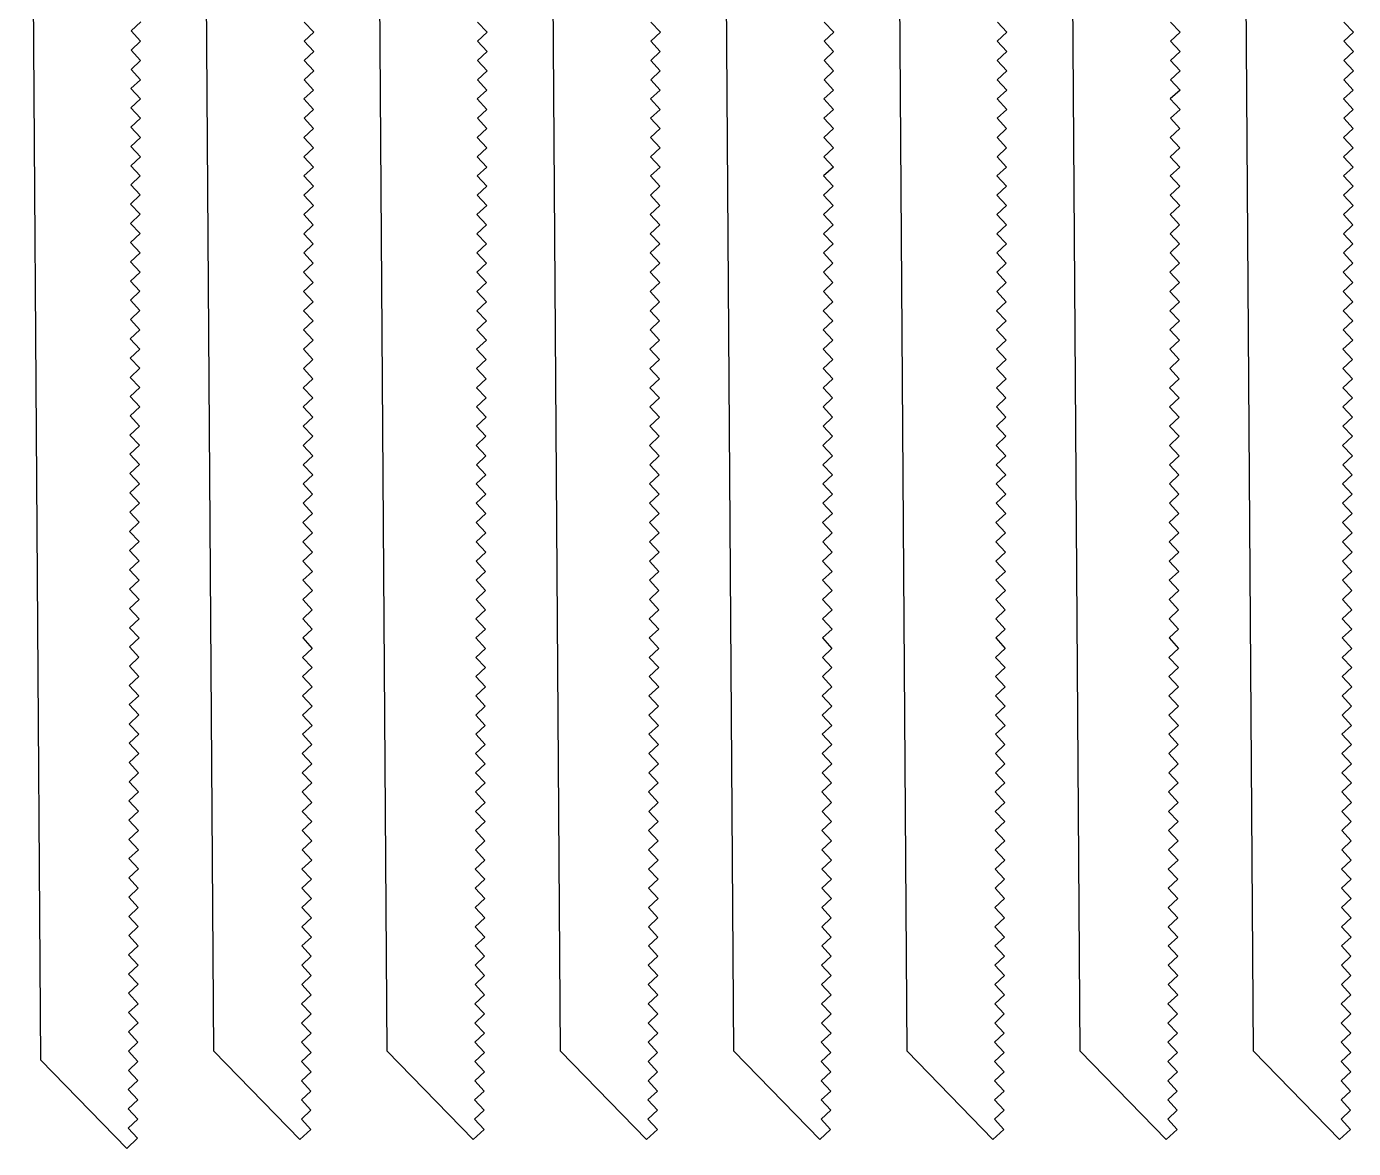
# Model space of a CAD drawing. Extents: x 12 to 2357, y -4 to 494.
# Drawn here: x 1015.9 to 1129.5, y 4 to 100.1 of the extents above; entities that cross this region are included whole.
import ezdxf

# ---------------------------------------------------------------- set-up
doc = ezdxf.new("R2010")
doc.units = 0
doc.layers.get('0').update_dxf_attribs({"linetype": 'CONTINUOUS'})

msp = doc.modelspace()

# ---------------------------------------------------------------- linework, layer by layer
for p, q in [((1031.93, 12.3), (1030.71, 188.19)), ((1046.77, 12.3), (1045.55, 188.19)), ((1061.61, 12.3), (1060.39, 188.19)), ((1076.45, 12.3), (1075.23, 188.19)), ((1091.29, 12.3), (1090.07, 188.19)), ((1106.13, 12.3), (1104.91, 188.19)), ((1120.97, 12.3), (1119.75, 188.19)), ((1017.09, 11.54), (1015.88, 187.43)), ((1025.66, 100.45), (1024.83, 99.68)), ((1039.67, 100.43), (1040.49, 99.56)), ((1054.51, 100.43), (1055.33, 99.56)), ((1069.35, 100.43), (1070.17, 99.56)), ((1084.19, 100.43), (1085.01, 99.56)), ((1099.03, 100.43), (1099.85, 99.56)), ((1113.87, 100.43), (1114.69, 99.56)), ((1128.71, 100.43), (1129.53, 99.56)), ((1024.83, 99.68), (1025.65, 98.8)), ((1040.49, 99.56), (1039.66, 98.79)), ((1055.33, 99.56), (1054.5, 98.79)), ((1070.17, 99.56), (1069.34, 98.79)), ((1085.01, 99.56), (1084.18, 98.79)), ((1099.85, 99.56), (1099.02, 98.79)), ((1114.69, 99.56), (1113.86, 98.79)), ((1129.53, 99.56), (1128.7, 98.79)), ((1025.65, 98.8), (1024.83, 98.03)), ((1024.83, 98.03), (1025.65, 97.16)), ((1039.66, 98.79), (1040.48, 97.91)), ((1040.48, 97.91), (1039.66, 97.15)), ((1054.5, 98.79), (1055.32, 97.91)), ((1055.32, 97.91), (1054.5, 97.15)), ((1069.34, 98.79), (1070.16, 97.91)), ((1070.16, 97.91), (1069.34, 97.15)), ((1084.18, 98.79), (1085, 97.91)), ((1085, 97.91), (1084.18, 97.15)), ((1099.02, 98.79), (1099.84, 97.91)), ((1099.84, 97.91), (1099.02, 97.15)), ((1113.86, 98.79), (1114.68, 97.91)), ((1114.68, 97.91), (1113.86, 97.15)), ((1128.7, 98.79), (1129.52, 97.91)), ((1129.52, 97.91), (1128.7, 97.15)), ((1025.65, 97.16), (1024.83, 96.39)), ((1039.66, 97.15), (1040.48, 96.26)), ((1054.5, 97.15), (1055.32, 96.26)), ((1069.34, 97.15), (1070.16, 96.26)), ((1084.18, 97.15), (1085, 96.26)), ((1099.02, 97.15), (1099.84, 96.26)), ((1113.86, 97.15), (1114.68, 96.26)), ((1128.7, 97.15), (1129.52, 96.26)), ((1025.64, 95.5), (1024.82, 94.74)), ((1024.83, 96.39), (1025.64, 95.5)), ((1040.48, 96.26), (1039.66, 95.49)), ((1039.66, 95.49), (1040.47, 94.62)), ((1055.32, 96.26), (1054.5, 95.49)), ((1054.5, 95.49), (1055.31, 94.62)), ((1070.16, 96.26), (1069.34, 95.49)), ((1069.34, 95.49), (1070.15, 94.62)), ((1085, 96.26), (1084.18, 95.49)), ((1084.18, 95.49), (1084.99, 94.62)), ((1099.84, 96.26), (1099.02, 95.49)), ((1099.02, 95.49), (1099.83, 94.62)), ((1114.68, 96.26), (1113.86, 95.49)), ((1113.86, 95.49), (1114.67, 94.62)), ((1129.52, 96.26), (1128.7, 95.49)), ((1128.7, 95.49), (1129.51, 94.62)), ((1024.82, 94.74), (1025.63, 93.86)), ((1040.47, 94.62), (1039.64, 93.85)), ((1055.31, 94.62), (1054.48, 93.85)), ((1070.15, 94.62), (1069.32, 93.85)), ((1084.99, 94.62), (1084.16, 93.85)), ((1099.83, 94.62), (1099, 93.85)), ((1114.67, 94.62), (1113.84, 93.85)), ((1129.51, 94.62), (1128.68, 93.85)), ((1025.63, 93.86), (1024.81, 93.09)), ((1039.64, 93.85), (1040.47, 92.96)), ((1054.48, 93.85), (1055.31, 92.96)), ((1069.32, 93.85), (1070.15, 92.96)), ((1084.16, 93.85), (1084.99, 92.96)), ((1099, 93.85), (1099.83, 92.96)), ((1113.84, 93.85), (1114.67, 92.96)), ((1128.68, 93.85), (1129.51, 92.96)), ((1024.81, 93.09), (1025.63, 92.2)), ((1025.63, 92.2), (1024.81, 91.44)), ((1040.47, 92.96), (1039.65, 92.2)), ((1039.65, 92.2), (1040.46, 91.32)), ((1055.31, 92.96), (1054.49, 92.2)), ((1054.49, 92.2), (1055.3, 91.32)), ((1070.15, 92.96), (1069.33, 92.2)), ((1069.33, 92.2), (1070.14, 91.32)), ((1084.99, 92.96), (1084.17, 92.2)), ((1084.17, 92.2), (1084.98, 91.32)), ((1099.83, 92.96), (1099.01, 92.2)), ((1099.01, 92.2), (1099.82, 91.32)), ((1114.67, 92.96), (1113.85, 92.2)), ((1113.85, 92.2), (1114.66, 91.32)), ((1129.51, 92.96), (1128.69, 92.2)), ((1128.69, 92.2), (1129.5, 91.32)), ((1024.81, 91.44), (1025.63, 90.56)), ((1040.46, 91.32), (1039.64, 90.55)), ((1055.3, 91.32), (1054.48, 90.55)), ((1070.14, 91.32), (1069.32, 90.55)), ((1084.98, 91.32), (1084.16, 90.55)), ((1099.82, 91.32), (1099, 90.55)), ((1114.66, 91.32), (1113.84, 90.55)), ((1129.5, 91.32), (1128.68, 90.55)), ((1025.63, 90.56), (1024.81, 89.79)), ((1024.81, 89.79), (1025.63, 88.91)), ((1039.64, 90.55), (1040.46, 89.67)), ((1054.48, 90.55), (1055.3, 89.67)), ((1069.32, 90.55), (1070.14, 89.67)), ((1084.16, 90.55), (1084.98, 89.67)), ((1099, 90.55), (1099.82, 89.67)), ((1113.84, 90.55), (1114.66, 89.67)), ((1128.68, 90.55), (1129.5, 89.67)), ((1025.63, 88.91), (1024.8, 88.14)), ((1040.46, 89.67), (1039.64, 88.9)), ((1039.64, 88.9), (1040.46, 88.02)), ((1055.3, 89.67), (1054.48, 88.9)), ((1054.48, 88.9), (1055.3, 88.02)), ((1070.14, 89.67), (1069.32, 88.9)), ((1069.32, 88.9), (1070.14, 88.02)), ((1084.98, 89.67), (1084.16, 88.9)), ((1084.16, 88.9), (1084.98, 88.02)), ((1099.82, 89.67), (1099, 88.9)), ((1099, 88.9), (1099.82, 88.02)), ((1114.66, 89.67), (1113.84, 88.9)), ((1113.84, 88.9), (1114.66, 88.02)), ((1129.5, 89.67), (1128.68, 88.9)), ((1128.68, 88.9), (1129.5, 88.02)), ((1024.8, 88.14), (1025.62, 87.26)), ((1040.46, 88.02), (1039.63, 87.26)), ((1055.3, 88.02), (1054.47, 87.26)), ((1070.14, 88.02), (1069.31, 87.26)), ((1084.98, 88.02), (1084.15, 87.26)), ((1099.82, 88.02), (1098.99, 87.26)), ((1114.66, 88.02), (1113.83, 87.26)), ((1129.5, 88.02), (1128.67, 87.26)), ((1025.62, 87.26), (1024.8, 86.5)), ((1024.8, 86.5), (1025.61, 85.63)), ((1039.63, 87.26), (1040.45, 86.38)), ((1040.45, 86.38), (1039.63, 85.61)), ((1054.47, 87.26), (1055.29, 86.38)), ((1055.29, 86.38), (1054.47, 85.61)), ((1069.31, 87.26), (1070.13, 86.38)), ((1070.13, 86.38), (1069.31, 85.61)), ((1084.15, 87.26), (1084.97, 86.38)), ((1084.97, 86.38), (1084.15, 85.61)), ((1098.99, 87.26), (1099.81, 86.38)), ((1099.81, 86.38), (1098.99, 85.61)), ((1113.83, 87.26), (1114.65, 86.38)), ((1114.65, 86.38), (1113.83, 85.61)), ((1128.67, 87.26), (1129.49, 86.38)), ((1129.49, 86.38), (1128.67, 85.61)), ((1025.61, 85.63), (1024.79, 84.85)), ((1039.63, 85.61), (1040.45, 84.73)), ((1054.47, 85.61), (1055.29, 84.73)), ((1069.31, 85.61), (1070.13, 84.73)), ((1084.15, 85.61), (1084.97, 84.73)), ((1098.99, 85.61), (1099.81, 84.73)), ((1113.83, 85.61), (1114.65, 84.73)), ((1128.67, 85.61), (1129.49, 84.73)), ((1024.79, 84.85), (1025.61, 83.98)), ((1040.45, 84.73), (1039.62, 83.96)), ((1055.29, 84.73), (1054.46, 83.96)), ((1070.13, 84.73), (1069.3, 83.96)), ((1084.97, 84.73), (1084.14, 83.96)), ((1099.81, 84.73), (1098.98, 83.96)), ((1114.65, 84.73), (1113.82, 83.96)), ((1129.49, 84.73), (1128.66, 83.96)), ((1025.61, 83.98), (1024.79, 83.2)), ((1024.79, 83.2), (1025.61, 82.32)), ((1039.62, 83.96), (1040.44, 83.08)), ((1040.44, 83.08), (1039.62, 82.31)), ((1054.46, 83.96), (1055.28, 83.08)), ((1055.28, 83.08), (1054.46, 82.31)), ((1069.3, 83.96), (1070.12, 83.08)), ((1070.12, 83.08), (1069.3, 82.31)), ((1084.14, 83.96), (1084.96, 83.08)), ((1084.96, 83.08), (1084.14, 82.31)), ((1098.98, 83.96), (1099.8, 83.08)), ((1099.8, 83.08), (1098.98, 82.31)), ((1113.82, 83.96), (1114.64, 83.08)), ((1114.64, 83.08), (1113.82, 82.31)), ((1128.66, 83.96), (1129.48, 83.08)), ((1129.48, 83.08), (1128.66, 82.31)), ((1025.61, 82.32), (1024.79, 81.56)), ((1039.62, 82.31), (1040.44, 81.44)), ((1054.46, 82.31), (1055.28, 81.44)), ((1069.3, 82.31), (1070.12, 81.44)), ((1084.14, 82.31), (1084.96, 81.44)), ((1098.98, 82.31), (1099.8, 81.44)), ((1113.82, 82.31), (1114.64, 81.44)), ((1128.66, 82.31), (1129.48, 81.44)), ((1024.79, 81.56), (1025.6, 80.68)), ((1040.44, 81.44), (1039.62, 80.67)), ((1055.28, 81.44), (1054.46, 80.67)), ((1070.12, 81.44), (1069.3, 80.67)), ((1084.96, 81.44), (1084.14, 80.67)), ((1099.8, 81.44), (1098.98, 80.67)), ((1114.64, 81.44), (1113.82, 80.67)), ((1129.48, 81.44), (1128.66, 80.67)), ((1025.6, 80.68), (1024.78, 79.91)), ((1024.78, 79.91), (1025.6, 79.03)), ((1040.43, 79.78), (1039.61, 79.02)), ((1039.62, 80.67), (1040.43, 79.78)), ((1055.27, 79.78), (1054.45, 79.02)), ((1054.46, 80.67), (1055.27, 79.78)), ((1070.11, 79.78), (1069.29, 79.02)), ((1069.3, 80.67), (1070.11, 79.78)), ((1084.95, 79.78), (1084.13, 79.02)), ((1084.14, 80.67), (1084.95, 79.78)), ((1099.79, 79.78), (1098.97, 79.02)), ((1098.98, 80.67), (1099.79, 79.78)), ((1114.63, 79.78), (1113.81, 79.02)), ((1113.82, 80.67), (1114.63, 79.78)), ((1129.47, 79.78), (1128.65, 79.02)), ((1128.66, 80.67), (1129.47, 79.78)), ((1025.6, 79.03), (1024.78, 78.26)), ((1039.61, 79.02), (1040.43, 78.14)), ((1054.45, 79.02), (1055.27, 78.14)), ((1069.29, 79.02), (1070.11, 78.14)), ((1084.13, 79.02), (1084.95, 78.14)), ((1098.97, 79.02), (1099.79, 78.14)), ((1113.81, 79.02), (1114.63, 78.14)), ((1128.65, 79.02), (1129.47, 78.14)), ((1025.59, 77.38), (1024.77, 76.61)), ((1024.78, 78.26), (1025.59, 77.38)), ((1040.43, 78.14), (1039.61, 77.37)), ((1039.61, 77.37), (1040.42, 76.49)), ((1055.27, 78.14), (1054.45, 77.37)), ((1054.45, 77.37), (1055.26, 76.49)), ((1070.11, 78.14), (1069.29, 77.37)), ((1069.29, 77.37), (1070.1, 76.49)), ((1084.95, 78.14), (1084.13, 77.37)), ((1084.13, 77.37), (1084.94, 76.49)), ((1099.79, 78.14), (1098.97, 77.37)), ((1098.97, 77.37), (1099.78, 76.49)), ((1114.63, 78.14), (1113.81, 77.37)), ((1113.81, 77.37), (1114.62, 76.49)), ((1129.47, 78.14), (1128.65, 77.37)), ((1128.65, 77.37), (1129.46, 76.49)), ((1024.77, 76.61), (1025.59, 75.73)), ((1040.42, 76.49), (1039.6, 75.72)), ((1055.26, 76.49), (1054.44, 75.72)), ((1070.1, 76.49), (1069.28, 75.72)), ((1084.94, 76.49), (1084.12, 75.72)), ((1099.78, 76.49), (1098.96, 75.72)), ((1114.62, 76.49), (1113.8, 75.72)), ((1129.46, 76.49), (1128.64, 75.72)), ((1025.59, 75.73), (1024.77, 74.96)), ((1039.6, 75.72), (1040.42, 74.84)), ((1054.44, 75.72), (1055.26, 74.84)), ((1069.28, 75.72), (1070.1, 74.84)), ((1084.12, 75.72), (1084.94, 74.84)), ((1098.96, 75.72), (1099.78, 74.84)), ((1113.8, 75.72), (1114.62, 74.84)), ((1128.64, 75.72), (1129.46, 74.84)), ((1025.59, 74.08), (1024.76, 73.31)), ((1024.77, 74.96), (1025.59, 74.08)), ((1040.42, 74.84), (1039.6, 74.07)), ((1039.6, 74.07), (1040.42, 73.19)), ((1055.26, 74.84), (1054.44, 74.07)), ((1054.44, 74.07), (1055.26, 73.19)), ((1070.1, 74.84), (1069.28, 74.07)), ((1069.28, 74.07), (1070.1, 73.19)), ((1084.94, 74.84), (1084.12, 74.07)), ((1084.12, 74.07), (1084.94, 73.19)), ((1099.78, 74.84), (1098.96, 74.07)), ((1098.96, 74.07), (1099.78, 73.19)), ((1114.62, 74.84), (1113.8, 74.07)), ((1113.8, 74.07), (1114.62, 73.19)), ((1129.46, 74.84), (1128.64, 74.07)), ((1128.64, 74.07), (1129.46, 73.19)), ((1024.76, 73.31), (1025.58, 72.43)), ((1040.42, 73.19), (1039.59, 72.42)), ((1055.26, 73.19), (1054.43, 72.42)), ((1070.1, 73.19), (1069.27, 72.42)), ((1084.94, 73.19), (1084.11, 72.42)), ((1099.78, 73.19), (1098.95, 72.42)), ((1114.62, 73.19), (1113.79, 72.42)), ((1129.46, 73.19), (1128.63, 72.42)), ((1025.58, 72.43), (1024.76, 71.66)), ((1024.76, 71.66), (1025.58, 70.79)), ((1039.59, 72.42), (1040.41, 71.54)), ((1054.43, 72.42), (1055.25, 71.54)), ((1069.27, 72.42), (1070.09, 71.54)), ((1084.11, 72.42), (1084.93, 71.54)), ((1098.95, 72.42), (1099.77, 71.54)), ((1113.79, 72.42), (1114.61, 71.54)), ((1128.63, 72.42), (1129.45, 71.54)), ((1025.58, 70.79), (1024.75, 70.01)), ((1040.41, 71.54), (1039.59, 70.77)), ((1039.59, 70.77), (1040.41, 69.89)), ((1055.25, 71.54), (1054.43, 70.77)), ((1054.43, 70.77), (1055.25, 69.89)), ((1070.09, 71.54), (1069.27, 70.77)), ((1069.27, 70.77), (1070.09, 69.89)), ((1084.93, 71.54), (1084.11, 70.77)), ((1084.11, 70.77), (1084.93, 69.89)), ((1099.77, 71.54), (1098.95, 70.77)), ((1098.95, 70.77), (1099.77, 69.89)), ((1114.61, 71.54), (1113.79, 70.77)), ((1113.79, 70.77), (1114.61, 69.89)), ((1129.45, 71.54), (1128.63, 70.77)), ((1128.63, 70.77), (1129.45, 69.89)), ((1024.75, 70.01), (1025.57, 69.13)), ((1040.41, 69.89), (1039.58, 69.12)), ((1055.25, 69.89), (1054.42, 69.12)), ((1070.09, 69.89), (1069.26, 69.12)), ((1084.93, 69.89), (1084.1, 69.12)), ((1099.77, 69.89), (1098.94, 69.12)), ((1114.61, 69.89), (1113.78, 69.12)), ((1129.45, 69.89), (1128.62, 69.12)), ((1025.57, 69.13), (1024.75, 68.37)), ((1024.75, 68.37), (1025.57, 67.49)), ((1039.58, 69.12), (1040.4, 68.25)), ((1040.4, 68.25), (1039.58, 67.48)), ((1054.42, 69.12), (1055.24, 68.25)), ((1055.24, 68.25), (1054.42, 67.48)), ((1069.26, 69.12), (1070.08, 68.25)), ((1070.08, 68.25), (1069.26, 67.48)), ((1084.1, 69.12), (1084.92, 68.25)), ((1084.92, 68.25), (1084.1, 67.48)), ((1098.94, 69.12), (1099.76, 68.25)), ((1099.76, 68.25), (1098.94, 67.48)), ((1113.78, 69.12), (1114.6, 68.25)), ((1114.6, 68.25), (1113.78, 67.48)), ((1128.62, 69.12), (1129.44, 68.25)), ((1129.44, 68.25), (1128.62, 67.48)), ((1025.57, 67.49), (1024.75, 66.72)), ((1039.58, 67.48), (1040.4, 66.59)), ((1054.42, 67.48), (1055.24, 66.59)), ((1069.26, 67.48), (1070.08, 66.59)), ((1084.1, 67.48), (1084.92, 66.59)), ((1098.94, 67.48), (1099.76, 66.59)), ((1113.78, 67.48), (1114.6, 66.59)), ((1128.62, 67.48), (1129.44, 66.59)), ((1024.75, 66.72), (1025.56, 65.84)), ((1040.4, 66.59), (1039.58, 65.83)), ((1055.24, 66.59), (1054.42, 65.83)), ((1070.08, 66.59), (1069.26, 65.83)), ((1084.92, 66.59), (1084.1, 65.83)), ((1099.76, 66.59), (1098.94, 65.83)), ((1114.6, 66.59), (1113.78, 65.83)), ((1129.44, 66.59), (1128.62, 65.83)), ((1025.56, 65.84), (1024.74, 65.07)), ((1024.74, 65.07), (1025.55, 64.2)), ((1040.39, 64.96), (1039.56, 64.18)), ((1039.58, 65.83), (1040.39, 64.96)), ((1055.23, 64.96), (1054.4, 64.18)), ((1054.42, 65.83), (1055.23, 64.96)), ((1070.07, 64.96), (1069.24, 64.18)), ((1069.26, 65.83), (1070.07, 64.96)), ((1084.91, 64.96), (1084.08, 64.18)), ((1084.1, 65.83), (1084.91, 64.96)), ((1099.75, 64.96), (1098.92, 64.18)), ((1098.94, 65.83), (1099.75, 64.96)), ((1114.59, 64.96), (1113.76, 64.18)), ((1113.78, 65.83), (1114.59, 64.96)), ((1129.43, 64.96), (1128.6, 64.18)), ((1128.62, 65.83), (1129.43, 64.96)), ((1025.55, 64.2), (1024.73, 63.43)), ((1039.56, 64.18), (1040.39, 63.3)), ((1054.4, 64.18), (1055.23, 63.3)), ((1069.24, 64.18), (1070.07, 63.3)), ((1084.08, 64.18), (1084.91, 63.3)), ((1098.92, 64.18), (1099.75, 63.3)), ((1113.76, 64.18), (1114.59, 63.3)), ((1128.6, 64.18), (1129.43, 63.3)), ((1024.73, 63.43), (1025.55, 62.54)), ((1025.55, 62.54), (1024.73, 61.77)), ((1040.39, 63.3), (1039.57, 62.53)), ((1039.57, 62.53), (1040.39, 61.65)), ((1055.23, 63.3), (1054.41, 62.53)), ((1054.41, 62.53), (1055.22, 61.65)), ((1070.07, 63.3), (1069.25, 62.53)), ((1069.25, 62.53), (1070.06, 61.65)), ((1084.91, 63.3), (1084.09, 62.53)), ((1084.09, 62.53), (1084.9, 61.65)), ((1099.75, 63.3), (1098.93, 62.53)), ((1098.93, 62.53), (1099.74, 61.65)), ((1114.59, 63.3), (1113.77, 62.53)), ((1113.77, 62.53), (1114.58, 61.65)), ((1129.43, 63.3), (1128.61, 62.53)), ((1128.61, 62.53), (1129.42, 61.65)), ((1024.73, 61.77), (1025.55, 60.89)), ((1040.39, 61.65), (1039.56, 60.89)), ((1055.22, 61.65), (1054.4, 60.89)), ((1070.06, 61.65), (1069.24, 60.89)), ((1084.9, 61.65), (1084.08, 60.89)), ((1099.74, 61.65), (1098.92, 60.89)), ((1114.58, 61.65), (1113.76, 60.89)), ((1129.42, 61.65), (1128.6, 60.89)), ((1025.55, 60.89), (1024.73, 60.13)), ((1039.56, 60.89), (1040.38, 60)), ((1054.4, 60.89), (1055.22, 60)), ((1069.24, 60.89), (1070.06, 60)), ((1084.08, 60.89), (1084.9, 60)), ((1098.92, 60.89), (1099.74, 60)), ((1113.76, 60.89), (1114.58, 60)), ((1128.6, 60.89), (1129.42, 60)), ((1025.55, 59.24), (1024.72, 58.47)), ((1024.73, 60.13), (1025.55, 59.24)), ((1040.38, 60), (1039.56, 59.23)), ((1039.56, 59.23), (1040.38, 58.35)), ((1055.22, 60), (1054.4, 59.23)), ((1054.4, 59.23), (1055.22, 58.35)), ((1070.06, 60), (1069.24, 59.23)), ((1069.24, 59.23), (1070.06, 58.35)), ((1084.9, 60), (1084.08, 59.23)), ((1084.08, 59.23), (1084.9, 58.35)), ((1099.74, 60), (1098.92, 59.23)), ((1098.92, 59.23), (1099.74, 58.35)), ((1114.58, 60), (1113.76, 59.23)), ((1113.76, 59.23), (1114.58, 58.35)), ((1129.42, 60), (1128.6, 59.23)), ((1128.6, 59.23), (1129.42, 58.35)), ((1024.72, 58.47), (1025.54, 57.6)), ((1040.38, 58.35), (1039.54, 57.58)), ((1055.22, 58.35), (1054.38, 57.58)), ((1070.06, 58.35), (1069.22, 57.58)), ((1084.9, 58.35), (1084.06, 57.58)), ((1099.74, 58.35), (1098.9, 57.58)), ((1114.58, 58.35), (1113.74, 57.58)), ((1129.42, 58.35), (1128.58, 57.58)), ((1025.54, 57.6), (1024.71, 56.82)), ((1039.54, 57.58), (1040.37, 56.7)), ((1054.38, 57.58), (1055.21, 56.7)), ((1069.22, 57.58), (1070.05, 56.7)), ((1084.06, 57.58), (1084.89, 56.7)), ((1098.9, 57.58), (1099.73, 56.7)), ((1113.74, 57.58), (1114.57, 56.7)), ((1128.58, 57.58), (1129.41, 56.7)), ((1024.71, 56.82), (1025.53, 55.94)), ((1025.53, 55.94), (1024.71, 55.17)), ((1040.37, 56.7), (1039.55, 55.92)), ((1039.55, 55.92), (1040.37, 55.05)), ((1055.21, 56.7), (1054.39, 55.92)), ((1054.39, 55.92), (1055.21, 55.05)), ((1070.05, 56.7), (1069.23, 55.92)), ((1069.23, 55.92), (1070.05, 55.05)), ((1084.89, 56.7), (1084.07, 55.92)), ((1084.07, 55.92), (1084.89, 55.05)), ((1099.73, 56.7), (1098.91, 55.92)), ((1098.91, 55.92), (1099.73, 55.05)), ((1114.57, 56.7), (1113.75, 55.92)), ((1113.75, 55.92), (1114.57, 55.05)), ((1129.41, 56.7), (1128.59, 55.92)), ((1128.59, 55.92), (1129.41, 55.05)), ((1024.71, 55.17), (1025.53, 54.29)), ((1040.37, 55.05), (1039.54, 54.28)), ((1055.21, 55.05), (1054.38, 54.28)), ((1070.05, 55.05), (1069.22, 54.28)), ((1084.89, 55.05), (1084.06, 54.28)), ((1099.73, 55.05), (1098.9, 54.28)), ((1114.57, 55.05), (1113.74, 54.28)), ((1129.41, 55.05), (1128.58, 54.28)), ((1025.53, 54.29), (1024.71, 53.52)), ((1024.71, 53.52), (1025.53, 52.64)), ((1039.54, 54.28), (1040.36, 53.39)), ((1054.38, 54.28), (1055.2, 53.39)), ((1069.22, 54.28), (1070.04, 53.39)), ((1084.06, 54.28), (1084.88, 53.39)), ((1098.9, 54.28), (1099.72, 53.39)), ((1113.74, 54.28), (1114.56, 53.39)), ((1128.58, 54.28), (1129.4, 53.39)), ((1025.53, 52.64), (1024.71, 51.87)), ((1040.36, 53.39), (1039.54, 52.63)), ((1039.54, 52.63), (1040.36, 51.75)), ((1055.2, 53.39), (1054.38, 52.63)), ((1054.38, 52.63), (1055.2, 51.75)), ((1070.04, 53.39), (1069.22, 52.63)), ((1069.22, 52.63), (1070.04, 51.75)), ((1084.88, 53.39), (1084.06, 52.63)), ((1084.06, 52.63), (1084.88, 51.75)), ((1099.72, 53.39), (1098.9, 52.63)), ((1098.9, 52.63), (1099.72, 51.75)), ((1114.56, 53.39), (1113.74, 52.63)), ((1113.74, 52.63), (1114.56, 51.75)), ((1129.4, 53.39), (1128.58, 52.63)), ((1128.58, 52.63), (1129.4, 51.75)), ((1024.71, 51.87), (1025.52, 50.99)), ((1040.36, 51.75), (1039.54, 50.98)), ((1055.2, 51.75), (1054.38, 50.98)), ((1070.04, 51.75), (1069.22, 50.98)), ((1084.88, 51.75), (1084.06, 50.98)), ((1099.72, 51.75), (1098.9, 50.98)), ((1114.56, 51.75), (1113.74, 50.98)), ((1129.4, 51.75), (1128.58, 50.98)), ((1025.52, 50.99), (1024.7, 50.22)), ((1024.7, 50.22), (1025.52, 49.34)), ((1040.35, 50.1), (1039.53, 49.33)), ((1039.54, 50.98), (1040.35, 50.1)), ((1055.19, 50.1), (1054.37, 49.33)), ((1054.38, 50.98), (1055.19, 50.1)), ((1070.03, 50.1), (1069.21, 49.33)), ((1069.22, 50.98), (1070.03, 50.1)), ((1084.87, 50.1), (1084.05, 49.33)), ((1084.06, 50.98), (1084.87, 50.1)), ((1099.71, 50.1), (1098.89, 49.33)), ((1098.9, 50.98), (1099.71, 50.1)), ((1114.55, 50.1), (1113.73, 49.33)), ((1113.74, 50.98), (1114.55, 50.1)), ((1129.39, 50.1), (1128.57, 49.33)), ((1128.58, 50.98), (1129.39, 50.1)), ((1025.52, 49.34), (1024.7, 48.57)), ((1039.53, 49.33), (1040.35, 48.45)), ((1054.37, 49.33), (1055.19, 48.45)), ((1069.21, 49.33), (1070.03, 48.45)), ((1084.05, 49.33), (1084.87, 48.45)), ((1098.89, 49.33), (1099.71, 48.45)), ((1113.73, 49.33), (1114.55, 48.45)), ((1128.57, 49.33), (1129.39, 48.45)), ((1024.7, 48.57), (1025.52, 47.69)), ((1040.35, 48.45), (1039.53, 47.69)), ((1055.19, 48.45), (1054.37, 47.69)), ((1070.03, 48.45), (1069.21, 47.69)), ((1084.87, 48.45), (1084.05, 47.69)), ((1099.71, 48.45), (1098.89, 47.69)), ((1114.55, 48.45), (1113.73, 47.69)), ((1129.39, 48.45), (1128.57, 47.69)), ((1025.52, 47.69), (1024.69, 46.93)), ((1024.69, 46.93), (1025.51, 46.04)), ((1040.35, 46.8), (1039.52, 46.03)), ((1039.53, 47.69), (1040.35, 46.8)), ((1055.19, 46.8), (1054.36, 46.03)), ((1054.37, 47.69), (1055.19, 46.8)), ((1070.03, 46.8), (1069.2, 46.03)), ((1069.21, 47.69), (1070.03, 46.8)), ((1084.86, 46.8), (1084.04, 46.03)), ((1084.05, 47.69), (1084.86, 46.8)), ((1099.7, 46.8), (1098.88, 46.03)), ((1098.89, 47.69), (1099.7, 46.8)), ((1114.54, 46.8), (1113.72, 46.03)), ((1113.73, 47.69), (1114.54, 46.8)), ((1129.38, 46.8), (1128.56, 46.03)), ((1128.57, 47.69), (1129.38, 46.8)), ((1025.51, 46.04), (1024.69, 45.27)), ((1039.52, 46.03), (1040.34, 45.15)), ((1054.36, 46.03), (1055.18, 45.15)), ((1069.2, 46.03), (1070.02, 45.15)), ((1084.04, 46.03), (1084.86, 45.15)), ((1098.88, 46.03), (1099.7, 45.15)), ((1113.72, 46.03), (1114.54, 45.15)), ((1128.56, 46.03), (1129.38, 45.15)), ((1025.51, 44.4), (1024.68, 43.62)), ((1024.69, 45.27), (1025.51, 44.4)), ((1040.34, 45.15), (1039.52, 44.38)), ((1039.52, 44.38), (1040.34, 43.5)), ((1055.18, 45.15), (1054.36, 44.38)), ((1054.36, 44.38), (1055.18, 43.5)), ((1070.02, 45.15), (1069.2, 44.38)), ((1069.2, 44.38), (1070.02, 43.5)), ((1084.86, 45.15), (1084.04, 44.38)), ((1084.04, 44.38), (1084.86, 43.5)), ((1099.7, 45.15), (1098.88, 44.38)), ((1098.88, 44.38), (1099.7, 43.5)), ((1114.54, 45.15), (1113.72, 44.38)), ((1113.72, 44.38), (1114.54, 43.5)), ((1129.38, 45.15), (1128.56, 44.38)), ((1128.56, 44.38), (1129.38, 43.5)), ((1024.68, 43.62), (1025.5, 42.74)), ((1040.34, 43.5), (1039.51, 42.73)), ((1055.18, 43.5), (1054.35, 42.73)), ((1070.02, 43.5), (1069.19, 42.73)), ((1084.86, 43.5), (1084.03, 42.73)), ((1099.7, 43.5), (1098.87, 42.73)), ((1114.54, 43.5), (1113.71, 42.73)), ((1129.38, 43.5), (1128.55, 42.73)), ((1025.5, 42.74), (1024.68, 41.98)), ((1039.51, 42.73), (1040.33, 41.86)), ((1054.35, 42.73), (1055.17, 41.86)), ((1069.19, 42.73), (1070.01, 41.86)), ((1084.03, 42.73), (1084.85, 41.86)), ((1098.87, 42.73), (1099.69, 41.86)), ((1113.71, 42.73), (1114.53, 41.86)), ((1128.55, 42.73), (1129.37, 41.86)), ((1024.68, 41.98), (1025.5, 41.1)), ((1025.5, 41.1), (1024.68, 40.32)), ((1040.33, 41.86), (1039.51, 41.08)), ((1039.51, 41.08), (1040.33, 40.2)), ((1055.17, 41.86), (1054.35, 41.08)), ((1054.35, 41.08), (1055.17, 40.2)), ((1070.01, 41.86), (1069.19, 41.08)), ((1069.19, 41.08), (1070.01, 40.2)), ((1084.85, 41.86), (1084.03, 41.08)), ((1084.03, 41.08), (1084.85, 40.2)), ((1099.69, 41.86), (1098.87, 41.08)), ((1098.87, 41.08), (1099.69, 40.2)), ((1114.53, 41.86), (1113.71, 41.08)), ((1113.71, 41.08), (1114.53, 40.2)), ((1129.37, 41.86), (1128.55, 41.08)), ((1128.55, 41.08), (1129.37, 40.2)), ((1024.68, 40.32), (1025.49, 39.45)), ((1040.33, 40.2), (1039.51, 39.44)), ((1055.17, 40.2), (1054.35, 39.44)), ((1070.01, 40.2), (1069.19, 39.44)), ((1084.85, 40.2), (1084.03, 39.44)), ((1099.69, 40.2), (1098.86, 39.44)), ((1114.53, 40.2), (1113.7, 39.44)), ((1129.37, 40.2), (1128.54, 39.44)), ((1025.49, 39.45), (1024.67, 38.68)), ((1024.67, 38.68), (1025.49, 37.8)), ((1039.51, 39.44), (1040.32, 38.56)), ((1054.35, 39.44), (1055.16, 38.56)), ((1069.19, 39.44), (1070, 38.56)), ((1084.03, 39.44), (1084.84, 38.56)), ((1098.86, 39.44), (1099.68, 38.56)), ((1113.7, 39.44), (1114.52, 38.56)), ((1128.54, 39.44), (1129.36, 38.56)), ((1025.49, 37.8), (1024.67, 37.03)), ((1040.32, 38.56), (1039.5, 37.79)), ((1039.5, 37.79), (1040.32, 36.91)), ((1055.16, 38.56), (1054.34, 37.79)), ((1054.34, 37.79), (1055.16, 36.91)), ((1070, 38.56), (1069.18, 37.79)), ((1069.18, 37.79), (1070, 36.91)), ((1084.84, 38.56), (1084.02, 37.79)), ((1084.02, 37.79), (1084.84, 36.91)), ((1099.68, 38.56), (1098.86, 37.79)), ((1098.86, 37.79), (1099.68, 36.91)), ((1114.52, 38.56), (1113.7, 37.79)), ((1113.7, 37.79), (1114.52, 36.91)), ((1129.36, 38.56), (1128.54, 37.79)), ((1128.54, 37.79), (1129.36, 36.91)), ((1024.67, 37.03), (1025.48, 36.15)), ((1040.32, 36.91), (1039.5, 36.14)), ((1055.16, 36.91), (1054.34, 36.14)), ((1070, 36.91), (1069.18, 36.14)), ((1084.84, 36.91), (1084.02, 36.14)), ((1099.68, 36.91), (1098.86, 36.14)), ((1114.52, 36.91), (1113.7, 36.14)), ((1129.36, 36.91), (1128.54, 36.14)), ((1025.48, 36.15), (1024.66, 35.38)), ((1024.66, 35.38), (1025.47, 34.51)), ((1040.31, 35.27), (1039.48, 34.5)), ((1039.5, 36.14), (1040.31, 35.27)), ((1055.15, 35.27), (1054.32, 34.5)), ((1054.34, 36.14), (1055.15, 35.27)), ((1069.99, 35.27), (1069.16, 34.5)), ((1069.18, 36.14), (1069.99, 35.27)), ((1084.83, 35.27), (1084, 34.5)), ((1084.02, 36.14), (1084.83, 35.27)), ((1099.67, 35.27), (1098.84, 34.5)), ((1098.86, 36.14), (1099.67, 35.27)), ((1114.51, 35.27), (1113.68, 34.5)), ((1113.7, 36.14), (1114.51, 35.27)), ((1129.35, 35.27), (1128.52, 34.5)), ((1128.54, 36.14), (1129.35, 35.27)), ((1025.47, 34.51), (1024.65, 33.74)), ((1039.48, 34.5), (1040.31, 33.61)), ((1054.32, 34.5), (1055.15, 33.61)), ((1069.16, 34.5), (1069.99, 33.61)), ((1084, 34.5), (1084.83, 33.61)), ((1098.84, 34.5), (1099.67, 33.61)), ((1113.68, 34.5), (1114.51, 33.61)), ((1128.52, 34.5), (1129.35, 33.61)), ((1024.65, 33.74), (1025.48, 32.85)), ((1040.31, 33.61), (1039.49, 32.84)), ((1055.15, 33.61), (1054.33, 32.84)), ((1069.99, 33.61), (1069.17, 32.84)), ((1084.83, 33.61), (1084.01, 32.84)), ((1099.67, 33.61), (1098.85, 32.84)), ((1114.51, 33.61), (1113.69, 32.84)), ((1129.35, 33.61), (1128.53, 32.84)), ((1025.48, 32.85), (1024.65, 32.08)), ((1024.65, 32.08), (1025.47, 31.21)), ((1040.31, 31.96), (1039.48, 31.2)), ((1039.49, 32.84), (1040.31, 31.96)), ((1055.15, 31.96), (1054.32, 31.2)), ((1054.33, 32.84), (1055.15, 31.96)), ((1069.99, 31.96), (1069.16, 31.2)), ((1069.17, 32.84), (1069.99, 31.96)), ((1084.83, 31.96), (1084, 31.2)), ((1084.01, 32.84), (1084.83, 31.96)), ((1099.67, 31.96), (1098.84, 31.2)), ((1098.85, 32.84), (1099.67, 31.96)), ((1114.5, 31.96), (1113.68, 31.2)), ((1113.69, 32.84), (1114.5, 31.96)), ((1129.34, 31.96), (1128.52, 31.2)), ((1128.53, 32.84), (1129.34, 31.96)), ((1025.47, 31.21), (1024.65, 30.44)), ((1039.48, 31.2), (1040.3, 30.31)), ((1054.32, 31.2), (1055.14, 30.31)), ((1069.16, 31.2), (1069.98, 30.31)), ((1084, 31.2), (1084.82, 30.31)), ((1098.84, 31.2), (1099.66, 30.31)), ((1113.68, 31.2), (1114.5, 30.31)), ((1128.52, 31.2), (1129.34, 30.31)), ((1025.47, 29.55), (1024.64, 28.79)), ((1024.65, 30.44), (1025.47, 29.55)), ((1040.3, 30.31), (1039.48, 29.54)), ((1055.14, 30.31), (1054.32, 29.54)), ((1069.98, 30.31), (1069.16, 29.54)), ((1084.82, 30.31), (1084, 29.54)), ((1099.66, 30.31), (1098.84, 29.54)), ((1114.5, 30.31), (1113.68, 29.54)), ((1129.34, 30.31), (1128.52, 29.54)), ((1024.64, 28.79), (1025.46, 27.91)), ((1040.3, 28.67), (1039.47, 27.9)), ((1039.48, 29.54), (1040.3, 28.67)), ((1055.14, 28.67), (1054.31, 27.9)), ((1054.32, 29.54), (1055.14, 28.67)), ((1069.98, 28.67), (1069.15, 27.9)), ((1069.16, 29.54), (1069.98, 28.67)), ((1084.82, 28.67), (1083.99, 27.9)), ((1084, 29.54), (1084.82, 28.67)), ((1099.66, 28.67), (1098.83, 27.9)), ((1098.84, 29.54), (1099.66, 28.67)), ((1114.5, 28.67), (1113.67, 27.9)), ((1113.68, 29.54), (1114.5, 28.67)), ((1129.34, 28.67), (1128.51, 27.9)), ((1128.52, 29.54), (1129.34, 28.67)), ((1025.46, 27.91), (1024.64, 27.14)), ((1039.47, 27.9), (1040.29, 27.03)), ((1054.31, 27.9), (1055.13, 27.03)), ((1069.15, 27.9), (1069.97, 27.03)), ((1083.99, 27.9), (1084.81, 27.03)), ((1098.83, 27.9), (1099.65, 27.03)), ((1113.67, 27.9), (1114.49, 27.03)), ((1128.51, 27.9), (1129.33, 27.03)), ((1024.64, 27.14), (1025.45, 26.27)), ((1025.45, 26.27), (1024.64, 25.5)), ((1040.29, 27.03), (1039.47, 26.26)), ((1039.47, 26.26), (1040.29, 25.38)), ((1055.13, 27.03), (1054.31, 26.26)), ((1054.31, 26.26), (1055.13, 25.38)), ((1069.97, 27.03), (1069.15, 26.26)), ((1069.15, 26.26), (1069.97, 25.38)), ((1084.81, 27.03), (1083.99, 26.26)), ((1083.99, 26.26), (1084.81, 25.38)), ((1099.65, 27.03), (1098.83, 26.26)), ((1098.83, 26.26), (1099.65, 25.38)), ((1114.49, 27.03), (1113.67, 26.26)), ((1113.67, 26.26), (1114.49, 25.38)), ((1129.33, 27.03), (1128.51, 26.26)), ((1128.51, 26.26), (1129.33, 25.38)), ((1024.64, 25.5), (1025.45, 24.62)), ((1040.29, 25.38), (1039.46, 24.61)), ((1055.13, 25.38), (1054.3, 24.61)), ((1069.97, 25.38), (1069.14, 24.61)), ((1084.81, 25.38), (1083.98, 24.61)), ((1099.65, 25.38), (1098.82, 24.61)), ((1114.49, 25.38), (1113.66, 24.61)), ((1129.33, 25.38), (1128.5, 24.61)), ((1025.45, 24.62), (1024.63, 23.85)), ((1039.46, 24.61), (1040.28, 23.73)), ((1054.3, 24.61), (1055.12, 23.73)), ((1069.14, 24.61), (1069.96, 23.73)), ((1083.98, 24.61), (1084.8, 23.73)), ((1098.82, 24.61), (1099.64, 23.73)), ((1113.66, 24.61), (1114.48, 23.73)), ((1128.5, 24.61), (1129.32, 23.73)), ((1024.63, 23.85), (1025.45, 22.97)), ((1025.45, 22.97), (1024.63, 22.2)), ((1040.28, 23.73), (1039.46, 22.96)), ((1039.46, 22.96), (1040.28, 22.08)), ((1055.12, 23.73), (1054.3, 22.96)), ((1054.3, 22.96), (1055.12, 22.08)), ((1069.96, 23.73), (1069.14, 22.96)), ((1069.14, 22.96), (1069.96, 22.08)), ((1084.8, 23.73), (1083.98, 22.96)), ((1083.98, 22.96), (1084.8, 22.08)), ((1099.64, 23.73), (1098.82, 22.96)), ((1098.82, 22.96), (1099.64, 22.08)), ((1114.48, 23.73), (1113.66, 22.96)), ((1113.66, 22.96), (1114.48, 22.08)), ((1129.32, 23.73), (1128.5, 22.96)), ((1128.5, 22.96), (1129.32, 22.08)), ((1024.63, 22.2), (1025.44, 21.32)), ((1040.28, 22.08), (1039.46, 21.32)), ((1055.12, 22.08), (1054.3, 21.32)), ((1069.96, 22.08), (1069.14, 21.32)), ((1084.8, 22.08), (1083.98, 21.32)), ((1099.64, 22.08), (1098.82, 21.32)), ((1114.48, 22.08), (1113.66, 21.32)), ((1129.32, 22.08), (1128.5, 21.32)), ((1025.44, 21.32), (1024.62, 20.56)), ((1024.62, 20.56), (1025.44, 19.67)), ((1039.46, 21.32), (1040.27, 20.43)), ((1054.3, 21.32), (1055.11, 20.43)), ((1069.14, 21.32), (1069.95, 20.43)), ((1083.98, 21.32), (1084.79, 20.43)), ((1098.82, 21.32), (1099.63, 20.43)), ((1113.66, 21.32), (1114.47, 20.43)), ((1128.5, 21.32), (1129.31, 20.43)), ((1025.44, 19.67), (1024.62, 18.9)), ((1040.27, 20.43), (1039.45, 19.66)), ((1039.45, 19.66), (1040.27, 18.78)), ((1055.11, 20.43), (1054.29, 19.66)), ((1054.29, 19.66), (1055.11, 18.78)), ((1069.95, 20.43), (1069.13, 19.66)), ((1069.13, 19.66), (1069.95, 18.78)), ((1084.79, 20.43), (1083.97, 19.66)), ((1083.97, 19.66), (1084.79, 18.78)), ((1099.63, 20.43), (1098.81, 19.66)), ((1098.81, 19.66), (1099.63, 18.78)), ((1114.47, 20.43), (1113.65, 19.66)), ((1113.65, 19.66), (1114.47, 18.78)), ((1129.31, 20.43), (1128.49, 19.66)), ((1128.49, 19.66), (1129.31, 18.78)), ((1024.62, 18.9), (1025.44, 18.03)), ((1040.27, 18.78), (1039.45, 18.02)), ((1055.11, 18.78), (1054.29, 18.02)), ((1069.95, 18.78), (1069.13, 18.02)), ((1084.79, 18.78), (1083.97, 18.02)), ((1099.63, 18.78), (1098.81, 18.02)), ((1114.47, 18.78), (1113.65, 18.02)), ((1129.31, 18.78), (1128.49, 18.02)), ((1025.44, 18.03), (1024.61, 17.26)), ((1024.61, 17.26), (1025.43, 16.37)), ((1040.27, 17.13), (1039.44, 16.36)), ((1039.45, 18.02), (1040.27, 17.13)), ((1055.11, 17.13), (1054.28, 16.36)), ((1054.29, 18.02), (1055.11, 17.13)), ((1069.95, 17.13), (1069.12, 16.36)), ((1069.13, 18.02), (1069.95, 17.13)), ((1084.79, 17.13), (1083.96, 16.36)), ((1083.97, 18.02), (1084.79, 17.13)), ((1099.63, 17.13), (1098.8, 16.36)), ((1098.81, 18.02), (1099.63, 17.13)), ((1114.47, 17.13), (1113.64, 16.36)), ((1113.65, 18.02), (1114.47, 17.13)), ((1129.31, 17.13), (1128.48, 16.36)), ((1128.49, 18.02), (1129.31, 17.13)), ((1025.43, 16.37), (1024.61, 15.61)), ((1039.44, 16.36), (1040.26, 15.49)), ((1054.28, 16.36), (1055.1, 15.49)), ((1069.12, 16.36), (1069.94, 15.49)), ((1083.96, 16.36), (1084.78, 15.49)), ((1098.8, 16.36), (1099.62, 15.49)), ((1113.64, 16.36), (1114.46, 15.49)), ((1128.48, 16.36), (1129.3, 15.49)), ((1024.61, 15.61), (1025.43, 14.73)), ((1040.26, 15.49), (1039.44, 14.71)), ((1055.1, 15.49), (1054.28, 14.71)), ((1069.94, 15.49), (1069.12, 14.71)), ((1084.78, 15.49), (1083.96, 14.71)), ((1099.62, 15.49), (1098.8, 14.71)), ((1114.46, 15.49), (1113.64, 14.71)), ((1129.3, 15.49), (1128.48, 14.71)), ((1025.43, 14.73), (1024.6, 13.95)), ((1024.6, 13.95), (1025.42, 13.08)), ((1040.26, 13.83), (1039.43, 13.07)), ((1039.44, 14.71), (1040.26, 13.83)), ((1055.1, 13.83), (1054.27, 13.07)), ((1054.28, 14.71), (1055.1, 13.83)), ((1069.94, 13.83), (1069.11, 13.07)), ((1069.12, 14.71), (1069.94, 13.83)), ((1084.78, 13.83), (1083.95, 13.07)), ((1083.96, 14.71), (1084.78, 13.83)), ((1099.62, 13.83), (1098.79, 13.07)), ((1098.8, 14.71), (1099.62, 13.83)), ((1114.46, 13.83), (1113.63, 13.07)), ((1113.64, 14.71), (1114.46, 13.83)), ((1129.3, 13.83), (1128.47, 13.07)), ((1128.48, 14.71), (1129.3, 13.83)), ((1025.42, 13.08), (1024.6, 12.31)), ((1039.43, 13.07), (1040.25, 12.19)), ((1054.27, 13.07), (1055.09, 12.19)), ((1069.11, 13.07), (1069.93, 12.19)), ((1083.95, 13.07), (1084.77, 12.19)), ((1098.79, 13.07), (1099.61, 12.19)), ((1113.63, 13.07), (1114.45, 12.19)), ((1128.47, 13.07), (1129.29, 12.19)), ((1024.46, 3.97), (1017.09, 11.54)), ((1024.6, 12.31), (1025.42, 11.43)), ((1025.42, 11.43), (1024.6, 10.65)), ((1039.29, 4.73), (1031.93, 12.3)), ((1040.25, 12.19), (1039.43, 11.41)), ((1039.43, 11.41), (1040.25, 10.54)), ((1054.13, 4.73), (1046.77, 12.3)), ((1055.09, 12.19), (1054.27, 11.41)), ((1054.27, 11.41), (1055.09, 10.54)), ((1068.97, 4.73), (1061.61, 12.3)), ((1069.93, 12.19), (1069.11, 11.41)), ((1069.11, 11.41), (1069.93, 10.54)), ((1083.81, 4.73), (1076.45, 12.3)), ((1084.77, 12.19), (1083.95, 11.41)), ((1083.95, 11.41), (1084.77, 10.54)), ((1098.65, 4.73), (1091.29, 12.3)), ((1099.61, 12.19), (1098.79, 11.41)), ((1098.79, 11.41), (1099.61, 10.54)), ((1113.49, 4.73), (1106.13, 12.3)), ((1114.45, 12.19), (1113.63, 11.41)), ((1113.63, 11.41), (1114.45, 10.54)), ((1128.33, 4.73), (1120.97, 12.3)), ((1129.29, 12.19), (1128.47, 11.41)), ((1128.47, 11.41), (1129.29, 10.54)), ((1024.6, 10.65), (1025.41, 9.78)), ((1040.25, 10.54), (1039.43, 9.77)), ((1055.09, 10.54), (1054.27, 9.77)), ((1069.93, 10.54), (1069.11, 9.77)), ((1084.77, 10.54), (1083.95, 9.77)), ((1099.61, 10.54), (1098.79, 9.77)), ((1114.45, 10.54), (1113.63, 9.77)), ((1129.29, 10.54), (1128.47, 9.77)), ((1025.41, 9.78), (1024.59, 9.01)), ((1039.43, 9.77), (1040.24, 8.89)), ((1054.27, 9.77), (1055.08, 8.89)), ((1069.11, 9.77), (1069.92, 8.89)), ((1083.95, 9.77), (1084.76, 8.89)), ((1098.79, 9.77), (1099.6, 8.89)), ((1113.63, 9.77), (1114.44, 8.89)), ((1128.47, 9.77), (1129.28, 8.89)), ((1024.59, 9.01), (1025.41, 8.13)), ((1025.41, 8.13), (1024.59, 7.37)), ((1040.24, 8.89), (1039.42, 8.13)), ((1039.42, 8.13), (1040.24, 7.24)), ((1055.08, 8.89), (1054.26, 8.13)), ((1054.26, 8.13), (1055.08, 7.24)), ((1069.92, 8.89), (1069.1, 8.13)), ((1069.1, 8.13), (1069.92, 7.24)), ((1084.76, 8.89), (1083.94, 8.13)), ((1083.94, 8.13), (1084.76, 7.24)), ((1099.6, 8.89), (1098.78, 8.13)), ((1098.78, 8.13), (1099.6, 7.24)), ((1114.44, 8.89), (1113.62, 8.13)), ((1113.62, 8.13), (1114.44, 7.24)), ((1129.28, 8.89), (1128.46, 8.13)), ((1128.46, 8.13), (1129.28, 7.24)), ((1024.59, 7.37), (1025.4, 6.48)), ((1040.24, 7.24), (1039.42, 6.47)), ((1055.08, 7.24), (1054.26, 6.47)), ((1069.92, 7.24), (1069.1, 6.47)), ((1084.76, 7.24), (1083.94, 6.47)), ((1099.6, 7.24), (1098.78, 6.47)), ((1114.44, 7.24), (1113.62, 6.47)), ((1129.28, 7.24), (1128.46, 6.47)), ((1025.4, 6.48), (1024.58, 5.71)), ((1024.58, 5.71), (1025.39, 4.84)), ((1039.42, 6.47), (1040.23, 5.6)), ((1054.26, 6.47), (1055.07, 5.6)), ((1069.1, 6.47), (1069.91, 5.6)), ((1083.94, 6.47), (1084.75, 5.6)), ((1098.78, 6.47), (1099.59, 5.6)), ((1113.62, 6.47), (1114.43, 5.6)), ((1128.46, 6.47), (1129.27, 5.6)), ((1025.39, 4.84), (1024.46, 3.97)), ((1040.23, 5.6), (1039.29, 4.73)), ((1055.07, 5.6), (1054.13, 4.73)), ((1069.91, 5.6), (1068.97, 4.73)), ((1084.75, 5.6), (1083.81, 4.73)), ((1099.59, 5.6), (1098.65, 4.73)), ((1114.43, 5.6), (1113.49, 4.73)), ((1129.27, 5.6), (1128.33, 4.73))]:
    msp.add_line(p, q)

doc.saveas('drawing.dxf')
